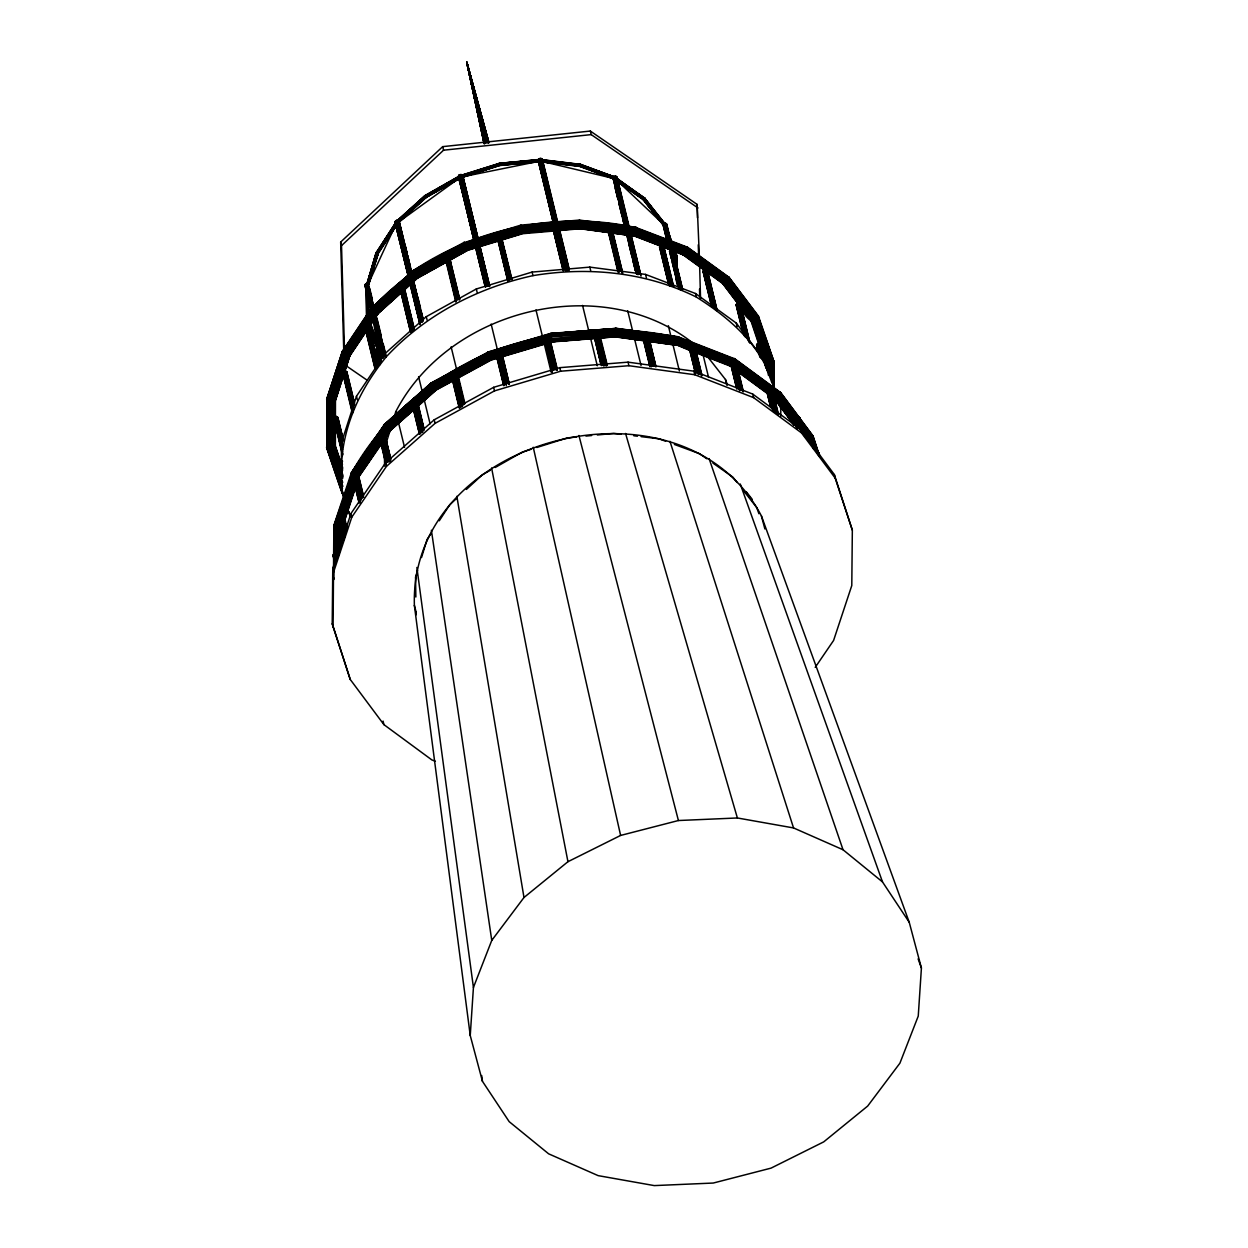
<?xml version="1.0" encoding="UTF-8"?>
<svg xmlns="http://www.w3.org/2000/svg" width="1248" height="1248" viewBox="0 0 1248 1248"><rect width="100%" height="100%" fill="white"/><g stroke="black" fill="none" stroke-linecap="round" stroke-linejoin="round"><path stroke-width="1.5" d="M340.548 461.448L335.088 445.302C336.352 449.311 329.176 451.012 326.882 448.344L326.96 398.658L342.779 351.016L352.186 337.943M327.553 398.128L327.46 448.89L343.855 496.798M335.119 424.414L335.072 447.408L339.94 461.776M335.119 416.754L335.166 399.438L342.233 377.567M335.416 423.743L335.369 446.675L340.844 462.821M335.431 418.002L335.462 400.124L342.514 378.269M344.105 498.514L342.248 493.038C336.211 441.995 354.245 395.975 386.272 356.803C425.381 314.87 477.235 287.867 532.958 275.636C588.323 266.448 645.731 271.986 696.368 297.071C730.517 318.568 764.15 347.646 773.978 388.44M473.99 240.552L458.843 175.297L461.978 174.72L462.93 177.2L499.637 165.547L538.418 161.85C536.718 157.388 544.768 157.638 542.272 161.959M766.069 368.222L766.069 364.385L763.027 356.663M766.912 370.562L766.912 364.79L752.263 321.516L722.28 282.157M767.941 370.828L767.941 365.04L753.23 321.578L724.714 283.92L684.341 254.639L633.454 235.232L683.108 254.81C686.431 255.278 690.347 246.73 685.87 247.088L729.456 278.71L758.815 317.476C753.62 328.068 743.48 314.496 741.468 308.35M769.064 374.806L769.08 365.102L754.291 321.422L725.634 283.577L685.074 254.155L635.357 235.154L579.899 227.885L522.444 232.814L466.939 249.631L417.16 277.181L376.475 313.591L347.693 356.366L332.748 402.605L332.67 449.155L342.529 478.28M770.219 378.628L770.25 364.978L755.383 321.064L726.57 283.015L685.792 253.438L635.825 234.343L580.07 227.027L522.319 232.003L466.534 248.898L416.473 276.604L375.586 313.186L346.648 356.195L331.625 402.683L331.547 449.467L342.701 482.414M771.326 381.607L771.358 364.666L756.413 320.533L727.459 282.298L686.478 252.564L636.246 233.36L580.195 226.013L522.163 231.005L466.066 247.993L415.756 275.839L374.665 312.624L345.571 355.852L330.47 402.574L330.392 449.608L342.841 486.392M772.325 383.105L772.356 364.213L757.333 319.862L728.239 281.44L687.055 251.566L636.589 232.268L580.273 224.89L521.96 229.897L465.598 246.979L415.054 274.95L373.76 311.906L344.526 355.337L329.347 402.293L329.269 449.545L342.482 488.576M773.12 384.493L773.152 363.62L758.066 319.082L728.863 280.504L687.508 250.52L636.839 231.145L580.289 223.735L521.742 228.758L465.145 245.903L414.398 273.998L372.934 311.111L343.59 354.713L328.349 401.856L328.271 449.311L342.748 492.055M773.651 389.594L773.588 360.859L757.052 315.401M773.916 388.924L773.932 361.514L758.441 316.118L729.097 277.352L687.102 246.901M780.78 416.364L780.796 408.564L778.924 403.073M327.475 445.552L326.586 447.673L342.03 493.085L344.37 496.189M335.166 399.438C336.476 404.165 326.586 403.525 326.664 399.282L342.779 351.016M377.083 347.911L376.537 349.939L378.877 350.844M626.028 225.872L614.047 176.826L579.665 164.034L579.181 166.358L542.084 161.959M435.396 761.296L431.824 759.892L383.916 724.636L350.236 679.442L332.218 623.813L332.764 568.448L350.969 513.536L385.57 462.821L434.242 419.78L493.662 387.317L559.759 367.661L628.04 362.154L693.872 371.171L752.731 394.087L800.639 429.343L834.319 474.552L852.337 530.166L851.791 585.53L833.602 640.442L815.209 667.384M333.091 627.37L333.856 525.439L351.468 472.493L384.883 423.914L351.234 473.008L353.87 476.315L341.375 514.004M335.447 523.973L334.121 524.846L333.7 579.618L333.606 577.652M334.526 555.641L334.667 524.347M335.369 555.188L335.634 527.888L338.614 518.903M336.367 555.5L336.632 528.31L339.596 519.371M337.475 555.672L337.74 528.59L340.174 521.274M338.614 555.656L338.879 528.715L340.688 523.24M339.752 551.647L339.971 528.653L341.188 525.002M340.766 547.513L340.938 528.434L335.634 527.888L334.121 524.846M341.437 540.212L341.515 532.631M341.578 543.27L341.734 528.06M342.124 542.724L342.248 529.448M342.404 540.212L342.482 532.631M579.181 166.358L578.932 165.36L615.139 178.667M538.075 160.571L538.34 159.479L553.691 222.05M617.183 178.043L615.841 176.249L613.22 177.029M662.969 224.858C664.669 222.924 668.288 223.205 665.995 226.294M371.046 310.456L364.931 285.496L366.709 283.374L373.37 307.273M411.2 272.08L398.611 220.444L396.958 220.225L395.023 222.394L408.595 276.713L395.164 222.846M553.66 223.532L538.34 161.132L499.574 165.173L463.07 176.904L499.606 165.391L538.34 161.616L538.091 160.103L553.41 223.454M457.486 378.394L490.994 360.126L487.516 352.154L550.555 333.419L615.857 328.427L615.436 336.835L599.726 337.834M758.363 352.685L756.6 344.9L759.143 343.184L763.152 359.596M742.404 330.658L736.164 305.12L738.145 302.952L739.3 302.999L748.628 341.312M711.235 304.918L703.092 271.627L704.512 269.63L713.84 307.944M668.6 284.107L659.568 247.166L660.988 245.17L670.769 285.308M663.998 246.418L663.515 247.79M619.741 271.549L609.96 231.41L608.54 233.407L609.835 234.749M612.971 232.643L612.066 234.374M563.581 270.707L553.628 230.303L554.736 232.596M507.78 280.972L498.014 240.365L507.796 280.504M538.325 161.616L499.574 165.173L462.602 176.826L499.528 164.908L538.34 161.132M414.383 605.467C409.032 435.334 682.906 366.366 761.405 515.908L909.23 922.256L921.414 968.027L918.247 1016.09L899.917 1063.171L867.672 1106.071L823.727 1141.873L771.046 1168.128L713.263 1183.042L654.28 1185.6L598.135 1175.632L548.636 1153.823L509.184 1121.656L482.446 1081.314L470.246 1035.544L414.383 605.467L416.239 612.472M470.246 1035.544L473.429 987.48L416.879 567.466M464.147 242.284L467.548 250.38L522.538 233.719L579.462 228.821L580.148 221.645L579.602 220.054L520.837 225.124L464.537 242.502M467.392 248.711L467.688 250.349L418.517 277.555L413.852 273.047L413.244 270.442L464.287 242.252M617.152 178.417L617.12 179.681L644.498 198.916L665.324 225.498M344.963 536.812L339.175 513.068L337.896 514.706L338.333 516.485M819.312 454.662L818.938 452.884L817.081 451.963M464.194 403.822L456.628 372.762L453.242 371.998L451.105 374.556L459.248 408.034M499.574 165.407L499.169 163.301L540.212 160.025L499.403 164.299L462.602 175.89L461.978 174.72L477.61 238.852M333.902 557.201L333.013 555.578L334.495 553.348L336.274 560.664M799.703 420.092L799.781 417.674L796.474 416.77L799.578 429.562M411.637 402.667L413.15 399.875L416.13 399.703L423.696 430.747M666.806 239.834L663.109 224.858L643.016 199.477L643.25 198.37L664.794 225.826M615.17 177.107L644.654 198.666L643.157 199.586L617.542 181.49M664.841 223.704L663.312 223.642L667.212 239.663M777.847 392.512C784.586 390.515 778.237 401.7 774.275 398.596M378.862 435.521L379.907 433.181L382.84 432.526M414.305 409.375L390.686 430.154L387.535 429L384.634 425.88L384.29 424.57L430.778 383.464L487.89 352.357L430.872 383.105L432.728 387.535L436.067 390.125L417.206 406.817M395.413 223.532L396.084 224.562L377.052 253.718L367.708 284.31L378.284 253.36L368.846 284.372L367.115 284.17L376.303 253.235L396.131 221.879L397.94 220.225L399.407 221.926L426.114 197.59L424.663 195.686L426.114 197.59M370.282 278.21L377.832 252.782M750.875 320.783L750.75 318.63M378.284 253.36L376.522 253.422L396.49 222.815L376.522 253.422L367.115 284.17L376.069 252.658L377.582 252.626M376.272 252.408L366.226 286.213M372.762 308.506L366.881 284.076L376.475 252.361M367.396 284.263L376.771 253.578L396.349 223.72M367.832 283.67L370.079 276.104M371.14 272.875L373.963 263.39M374.977 260.286L376.631 254.904M378.05 252.97L368.3 284.404L373.729 306.868L368.02 283.358L367.942 284.372M368.534 284.435L378.206 253.172M386.521 442.01L390.359 429.499M394.181 416.972L395.819 411.606C448.531 309.301 600.257 271.05 692.156 342.451M417.581 570.461L415.537 577.138L415.849 597.012M421.528 557.528L427.019 539.573L430.919 533.598M378.518 348.722L377.816 350.204L378.862 350.142L369.798 324.87M424.632 195.78L459.857 175.687M326.664 399.968L342.248 351.39M326.96 400.655L342.264 353.278L371.764 309.457L413.431 272.158L464.443 243.937L521.305 226.699L580.148 221.645L636.979 229.102L687.898 248.555M328.364 397.722L330.112 392.309M334.792 377.863L340.033 361.624M327.538 401.294L342.81 354.011L372.247 310.268L413.852 273.047L464.755 244.873L521.508 227.666L580.258 222.628L636.964 230.069L687.804 249.491L729.269 279.583L758.581 318.271L773.698 362.934L770.25 364.978L766.069 364.385M345.181 368.456L349.3 355.696M344.869 370.984L350.173 354.588L364.868 332.748M335.15 401.435L350.173 354.588M765.055 361.109L736.273 323.092L695.51 293.514L645.559 274.42L589.82 267.119L532.085 272.08L476.315 288.974L426.286 316.664L385.414 353.246L356.476 396.24L341.453 442.697L341.375 489.481L342.248 493.038M344.292 493.896L342.03 493.085L341.999 490.885M333.887 526.094L352.685 471.947L349.721 480.917M334.214 526.75L351.593 474.302L384.634 425.88L431.122 384.774L487.843 353.777L550.961 335.026L616.169 329.753L679.021 338.364L735.244 360.251L780.983 393.916M337.225 518.591L343.777 498.857M334.807 527.358L352.154 475.02L385.148 426.691L431.543 385.648L488.155 354.713L551.164 335.977L616.262 330.736L678.99 339.316L735.103 361.171L780.764 394.774L797.956 417.846M339.815 515.299L352.981 475.738L385.835 427.502L411.856 404.492M342.607 513.942L353.527 480.995M343.106 515.954L354.572 481.354M343.606 517.717L355.087 483.054M343.996 519.215L354.994 486.049M343.98 520.229L354.182 489.466M344.308 520.884L355.586 486.236M344.339 521.524L356.086 485.862M852.337 530.166L835.177 478.093L801.512 432.9L753.605 397.644L694.73 374.728L628.914 365.711L560.617 371.218L494.52 390.874L435.115 423.322L386.443 466.378L351.827 517.093L333.637 572.005L332.764 568.448M613.829 177.497L613.798 176.561L612.971 178.76M342.872 475.862L333.668 448.687L333.746 402.371L348.613 356.351L377.27 313.778L418.579 276.619L377.91 313.763L373.76 311.906L371.67 307.663L413.556 270.332L371.467 308.1M615.014 329.113L615.654 328.162M733.356 358.769L734.542 358.613L780.702 392.59L812.854 435.77L812.339 438.641L808.579 440.918M341.141 515.564L354.042 479.107L352.778 476.362L359.112 502.367M341.172 515.564L354.136 479.154M369.767 330.268L369.564 328.474L367.536 327.896L377.317 368.035M773.698 362.934L773.588 360.859M338.972 462.602L340.408 461.089L342.607 461.214M473.429 987.48L491.759 940.399L523.988 897.499L567.949 861.697L620.615 835.442L678.413 820.529L737.381 817.97L793.541 827.939L843.024 849.748L882.492 881.915L909.23 922.256M675.776 255.091L676.588 256.168L674.45 256.074M579.649 165.641L542.677 161.522M366.631 283.39L367.115 284.17M384.29 424.57L431.153 382.98L432.167 383.479M391.092 429.92L391.217 428.906L384.821 438.251L390.078 430.17L414.133 408.892M381.42 442.837L357.88 477.344C360.781 475.254 353.933 473.023 352.981 475.738M367.879 284.794L395.866 224.328M373.542 307.585L371.67 307.663L341.968 351.92C342.311 355.165 347.131 357.443 349.908 355.758L378.55 313.076L401.466 292.578M326.96 398.658L326.882 448.344M655.886 366.272L648.211 334.604L645.341 333.06L642.47 335.104L650.036 366.148M607.355 365.414L599.087 331.968L595.842 330.97L593.611 332.764L601.63 365.633M733.746 364.182L735.244 360.251L734.542 358.613M376.069 252.845L396.24 221.816L424.741 195.655M376.147 253.032L396.63 221.863M378.877 251.191L394.477 227.292M396.349 224.687L377.348 253.812L367.708 284.31L373.105 306.805M377.629 253.859L396.614 224.765M378.082 253.781L396.037 226.278M439.28 520.775L449.795 504.676L456.581 498.451M356.273 474.614L380.359 437.876L356.382 474.661L380.016 440.014M341.983 352.56L372.107 307.414M354.354 334.729L359.767 326.68M361.92 323.466L367.333 315.432M370.578 310.612L375.586 304.84M349.892 353.87L351.983 350.75M355.134 346.07L359.346 339.83M369.08 326.508L378.518 312.468L349.378 356.148L334.573 401.965L334.495 448.094L339.986 464.318M351.281 473.616C381.654 418.111 430.466 378.721 487.625 353.012C548.574 329.55 615.046 323.185 678.928 337.584L678.584 341.5L676.447 345.197L649.444 341.546M358.16 463.944L373.464 441.511M375.648 438.313L382.2 428.704M355.056 474.568L380.11 437.876M382.294 434.678L386.646 428.298L412.573 405.366M383.245 435.302L387.535 429L413.353 406.162M357.458 474.989L380.968 440.528M384.181 435.833L388.456 429.577L414.149 406.848M380.749 442.51L358.27 475.441L363.589 497.359M385.039 436.238L389.314 429.967L413.478 408.595M376.007 450.029L378.144 446.909M358.472 477.188L380.562 444.491M358.597 477.157L381.482 443.976M384.68 439.296L391.264 429.499M557.388 231.863L557.747 230.053L567.668 270.629M346.117 374.228L346.648 371.654L344.058 371.233L353.387 409.547M339.253 426.535C338.161 424.304 339.3 412.901 333.746 417.643L342.638 454.132M508.108 383.651L500.089 350.782L497.812 350.891L496.127 352.264L504.145 385.148M668.616 240.958L663.811 223.361L667.727 239.398M578.822 228.056L634.015 236.059L635.825 234.343L636.964 230.069L636.293 227.479L579.368 220.085M677.118 337.615L678.023 336.757L678.928 337.584M458.437 176.561L458.936 178.37L398.752 221.957L425.365 197.137L460.356 177.247M343.777 351.749L340.673 242.05L442.681 146.64L590.335 131.056L697.133 204.407L699.348 256.074M344.479 349.534L341.531 245.606L443.555 150.197L591.209 134.612L697.991 207.964M399.079 221.66L425.365 197.137L398.861 221.489L411.185 272.61M411.684 272.938L399.266 221.785L425.568 197.356L458.78 178.136L472.462 232.986M425.365 197.137L398.861 221.489L398.611 220.444M396.412 221.801L425.038 195.78M398.58 221.317L425.178 196.903L460.216 176.982M398.752 221.957L425.942 196.888M399.032 221.629L426.052 197.122M466.378 489.45L482.305 474.817L490.355 470.246M555.282 369.673L546.499 336.882L544.534 337.99L552.552 370.859M379.86 301.018L385.554 295.932M392.668 289.567L414.024 270.457M371.498 308.708C437.72 237.042 542.131 206.918 636.87 228.306M404.321 290.004L418.642 277.196M385.476 423.899L414.305 398.408M418.626 394.586L424.398 389.485M428.719 385.663L431.59 383.105M386.24 424.102L390.546 420.295M396.287 415.21L400.592 411.403M407.768 405.054L410.639 402.527M416.192 400.655L432.089 386.584L452.618 375.367M416.894 401.544L432.728 387.535L453.196 376.35M417.659 402.355L433.43 388.409L452.104 378.206M417.004 404.321L434.132 389.158L452.728 379.002M417.737 404.836L434.788 389.75L453.289 379.642M395.554 425.053L402.792 418.657M405.694 416.099L412.932 409.687M417.269 405.85L428.86 395.6M431.746 393.042L434.647 390.484M416.957 406.38L435.349 390.109L454.459 379.782M390.686 430.154L413.962 409.547M416.879 406.973L436.176 389.766M590.398 221.894L636.293 227.479M378.83 348.254C377.707 345.899 375.96 349.752 378.83 348.254L370.048 323.388M424.648 195.952L460.013 175.89M460.138 176.077L424.726 196.154L397.55 220.178L410.873 274.872M459.982 176.405L424.835 196.388L398.112 220.927L424.991 196.654L460.091 176.686L424.835 196.388L458.593 177.544M460.481 177.497L425.568 197.356L459.264 178.636M425.755 197.496L460.59 177.684M425.911 197.605L459.42 178.651M495.222 467.485L522.35 452.057L531.352 449.218M413.119 270.816C478.171 227.042 559.946 210.584 636.636 227.76M424.663 265.262L428.017 263.406M431.371 261.55L441.418 255.98M456.503 247.634L459.857 245.794M420.264 275.683L423.649 273.811M427.034 271.939L443.929 262.579M450.7 258.835L465.91 250.427M417.752 277.555L467.282 250.13L522.522 233.407L520.884 225.092L521.056 226.84M418.205 277.68L467.704 250.037M433.867 382.559L444.054 376.99M447.455 375.133L457.642 369.564M479.731 357.49L483.116 355.633M456.05 373.495L488.561 355.742L551.382 337.069L595.28 333.528M456.596 374.494L488.998 356.788L498.202 354.058M455.504 376.35L489.45 357.802L496.782 355.618M457.798 376.241L489.902 358.706L497.203 356.522M456.659 377.801L490.292 359.424L497.562 357.256M457.127 378.222L490.994 359.814M435.802 390.25L454.381 380.125M542.755 161.257L542.506 159.744L542.318 161.476L613.454 178.417L625.326 227.12M638.524 195.406L643.094 198.619L663.546 224.687L663.811 223.361L664.56 224.063M377.957 348.551L373.511 321.984M618.805 187.481L616.996 179.962L644.046 199.352L663.562 224.671L663.515 223.517L667.43 239.569L663.874 224.749L616.559 180.024M551.85 341.141L552.1 341.952L596.248 338.38M643.952 197.777L665.636 224.484M729.784 364.744L730.064 366.07L731.656 366.21L696.322 352.466M463.07 176.904L499.574 165.173M461.604 175.141L499.184 163.379L540.103 159.385M461.791 175.328L499.231 163.519L540.15 159.541M461.916 175.516L499.278 163.738L540.181 159.76M462.431 175.64L499.34 164.003L540.212 160.025M462.758 176.171L499.465 164.611L538.403 160.82M536.812 447.502L567.185 437.923L576.545 437.003M487.516 352.451L550.649 333.684L615.857 328.427L678.725 337.038M501.883 352.966L544.222 340.376M547.903 339.284L595.343 334.651M500.448 354.541L544.456 341.453M502.663 354.9L544.643 342.42M503.006 355.633L546.608 342.685M490.62 359.923L498.077 357.708M501.805 356.6L546.53 343.294M490.87 360.157L496.548 358.472M502.008 356.85L546.562 343.606M702.047 375.757L694.481 344.713L691.486 343.325L690.721 343.512L698.287 374.572M538.481 161.429L463.008 176.701M727.022 276.947L729.097 277.352C730.486 280.582 725.79 285.262 722.639 283.499L737.942 303.701M585.983 436.082L591.646 435.536M597.308 434.99L613.766 433.384L621.005 434.242M499.34 164.003L538.45 160.493L538.247 159.635L553.55 223.267M522.257 232.924L579.696 228.493L634.889 235.732M664.529 223.189L668.694 240.911M560.024 332.966L550.508 333.434L552.131 341.936M563.831 332.67L577.153 331.594M580.96 331.282L592.379 330.361M596.185 330.049L607.604 329.129M611.411 328.832L626.558 330.08M599.102 333.216L616.294 331.828L642.829 335.462M599.134 334.355L616.262 332.966L642.704 336.586M551.788 339.269L595.343 335.759M599.134 335.447L616.169 334.074L642.502 337.678M551.944 340.252L594.672 336.804M600.491 336.336L616.028 335.088L644.998 339.05M552.053 341.063L595.748 337.6M600.397 337.163L615.857 335.915L644.686 339.862M596.404 338.068L552.131 341.64L555.812 341.375M600.257 337.756L615.654 336.508L644.358 340.439M559.634 341.063L571.085 340.142M574.907 339.83L595.92 338.146M599.914 338.099L615.436 336.835M378.284 350.282L369.19 324.917L377.692 348.613M797.924 416.66L801.575 431.278M772.075 387.691L769.392 385.96L776.069 413.353M542.599 161.725L579.54 165.906M541.804 159.635L579.805 164.268M541.757 159.806L579.836 164.471M541.71 160.025L579.836 164.736L613.766 176.592M548.044 161.476L551.725 161.912M542.74 160.945L579.743 165.344M542.428 161.881L579.415 166.124M633.797 435.77L637.463 436.207M641.113 436.644L658.897 438.766L665.621 441.23M581.022 220.678L586.654 221.411M617.557 226.106L621.426 226.606M586.357 229.055L590.132 229.538M595.78 230.287L599.539 230.786M605.202 231.52L608.962 232.019L618.805 272.173M614.609 232.752L618.384 233.251M624.031 233.984L627.791 234.484M579.025 228.602L634.421 236.044M615.436 328.193L678.413 336.757M630.334 330.595L662.47 334.994M666.245 335.509L677.586 337.054L735.181 359.486M618.774 329.628L622.534 330.143M646.62 335.977L678.85 340.392L691.486 345.306M648.367 337.366L678.584 341.5L691.174 346.398M648.149 338.458L678.241 342.576L690.768 347.459M648.851 339.581L677.82 343.543L690.3 348.395M648.523 340.392L677.352 344.339L689.785 349.175M616.73 336.32L620.521 336.835M626.215 337.615L630.006 338.13M635.7 338.91L639.491 339.44M652.782 341.25L656.573 341.765M662.267 342.545L667.945 343.325M671.752 343.855L675.542 344.37L690.565 350.844M648.18 340.969L676.884 344.9L691.018 350.392M615.014 336.601L645.372 340.766M649.178 341.281L676.447 345.197M615.217 336.866L643.734 340.766M819.203 455.489L812.854 435.77L811.574 435.068L813.384 440.56M579.556 164.034L614.047 176.826M579.197 164.486L614.047 177.044M579.088 164.752L615.42 178.121M578.994 165.048L615.295 178.402M578.9 165.656L614.968 178.916M578.9 165.922L614.78 179.104M578.932 166.14L613.064 178.682M674.372 444.444L699.535 453.679L706.774 458.765M578.932 165.36L607.417 176.077M635.887 227.495L687.539 247.229M635.419 227.807L687.82 247.79M633.672 235.778L683.67 254.857M678.023 336.757L734.947 358.925M695.089 346.71L734.791 362.17L769.345 387.598M694.777 347.802L734.339 363.199L768.752 388.534M694.356 348.847L731.952 363.496M695.635 350.485L731.281 364.354M695.105 351.234L732.358 365.742M695.666 352.669L731.016 366.428M742.997 391.17L735.883 361.951L734.666 361.28L741.796 390.499M757.895 346.726L756.584 345.384M704.402 272.969L703.092 271.627M660.878 248.524L659.568 247.166M451.651 269.474L450.372 260.801L449.062 259.459L458.858 299.582M445.926 261.55L447.221 262.907M413.447 326.836L405.194 291.236L403.9 289.879L413.681 330.018M598.198 331.204L606.824 364.853M666.276 226.247L665.48 224.359M346.507 366.023L367.224 380.266M616.543 178.246L644.826 198.167M617.245 179.057L644.779 198.401L617.23 179.353L644.654 198.666L665.527 225.28M644.28 199.15L616.996 179.962L644.046 199.352L663.546 224.687M620.256 182.567L633.953 192.208M616.777 180.18L644.046 199.352M616.559 180.352L643.796 199.508M617.308 181.428L643.328 199.618M712.904 463.07L732.888 477.11L737.116 482.508M723.871 284.014L682.391 253.937L683.108 254.81M686.54 246.854L729.394 277.945M682.672 254.498L723.169 283.873L751.468 321.251M733.996 358.55L780.952 393.167M734.916 359.923L738.052 362.232M742.747 365.68L756.834 376.054M763.09 380.656L775.616 389.875M772.481 389.906L780.328 395.694L797.472 418.704M771.872 390.842L779.704 396.599L796.786 419.531M735.306 365.336L768.019 389.407M771.124 391.7L778.908 397.426L795.928 420.264M736.18 367.333L767.177 390.156M773.386 394.727L778.034 398.143L796.099 422.386M736.991 369.158L767.863 391.872M772.481 395.273L777.114 398.689L795.101 422.822M736.273 369.611L768.534 393.37M773.152 396.755L776.225 399.017L795.959 425.49M738.676 372.06L767.926 393.541M738.114 371.998L768.643 394.477M736.991 306.259L736.164 305.12M511.586 279.349L501.618 238.945L511.415 279.084M757.864 315.666L773.963 362.216M366.709 283.951L372.278 308.006M458.936 178.37L458.812 177.512M644.42 197.668L665.73 224.843M644.186 197.683L666.307 226.871M643.874 198.635L665.075 225.685M642.985 198.869L663.312 224.812M642.923 199.118L663.109 224.858L666.76 239.866M707.632 356.741L725.478 379.517L727.381 384.79M746.288 491.774L752.248 499.372M742.966 489.98L756.678 507.484L758.924 513.739M377.645 349.487L379.423 351.733M377.582 349.908L378.893 351.577M659.038 219.274L643.094 198.619L645.403 201.63M647.728 204.625L660.473 221.146M728.567 276.978L758.815 317.476M727.865 276.838L733.699 284.544M736.039 287.633L750.048 306.134M341.734 491.712L344.074 494.816M341.734 492.461L344.089 495.565M780.218 392.231L813.134 436.363L819.811 456.628M779.548 392.09L813.134 437.081M800.249 420.935L812.869 437.861L817.705 452.556M800.904 423.306L812.339 438.641L817.159 453.305M800.202 424.117L811.59 439.405L815.194 450.356M801.59 427.877L810.67 440.06L813.665 449.14M801.746 429.967L809.64 440.575L810.841 444.194M802.963 433.384L807.456 439.405M775.414 399.11L795.07 425.49M776.287 400.374L788.954 417.362M791.263 420.451L793.556 423.556M774.758 398.97L794.352 425.287M775.429 400.14L793.837 424.866M364.931 285.496L366.241 287.461M760.874 344.167L768.581 375.617M707.382 270.41L716.898 310.159M498.389 241.675L497.983 240.833M377.036 348.379L380.063 361.327M671.471 241.566L666.962 228.696M918.107 958.854L921.414 968.027M666.791 227.978L671.596 241.207M675.262 251.628L676.822 255.793M674.638 250.723L676.588 256.168M666.978 229.71L671.19 241.862M674.419 250.895L676.369 256.324L676.432 265.574M667.992 233.36L669.926 238.805M668.351 234.811L670.925 242.018L666.432 223.72M674.17 251.051L676.104 256.464M668.054 234.92L670.644 242.128L666.026 223.423M673.873 251.144L675.808 256.542L675.948 266.713M673.561 251.176L675.496 256.589L675.574 262.096M673.249 251.16L674.918 256.511L675.012 262.033M672.984 251.098L674.918 256.511M673.234 252.626L674.7 256.402L674.825 261.94M370.578 323.622L378.565 346.18M370.328 323.435L379.049 348.13M369.751 323.388L378.55 348.364M369.798 325.338L374.993 339.83M376.288 343.45L378.238 348.878M369.486 324.917L378.565 350.236M368.722 324.776L377.816 350.204M368.987 325.884L377.676 350.08M740.267 484.006L882.492 881.915M369.158 324.917L377.473 348.629L380.64 361.764L377.255 347.755L377.442 348.629M709.082 458.578L843.024 849.748M765.492 340.314L769.72 352.778M751.358 320.44L759.377 344.62M761.81 351.811L774.961 390.374M750.5 319.441L759.377 345.899M335.119 446.55L339.378 459.124M334.916 447.938L339.191 460.559M326.882 446.238L333.544 465.878M334.745 469.451L341.406 489.107M348.816 511.43L350.048 515.081M326.586 446.971L341.125 489.918M347.818 509.496L350.298 516.812M812.323 435.318L818.984 455.551M332.218 623.813L350.236 679.442M669.958 441.324L793.541 827.939M625.56 433.462L737.381 817.97M488.982 142.787L466.83 62.4L484.13 143.816M488.842 142.444L466.83 62.4L484.052 143.13M488.654 142.038L466.83 62.4L484.13 143.333M488.514 142.038L466.83 62.4L484.38 143.536M488.514 142.553L466.83 62.4L484.162 142.272M761.405 515.908L764.884 528.949M488.405 143.036L466.83 62.4L482.336 132.491M487.718 141.196L466.83 62.4L484.879 143.676M487.828 142.834L466.83 62.4L475.909 102.274M344.23 535.205L338.598 513.521L343.933 535.454M578.932 435.474L678.413 820.529M478.998 109.512L466.83 62.4L485.332 143.255M482.414 122.71L483.881 128.357M487.172 142.662L466.83 62.4L474.739 96.065M475.238 95.909L466.83 62.4L485.893 142.943M399.282 221.801L399.017 220.756L411.606 272.376M669.583 251.066L678.818 288.491M667.29 230.365L668.663 236.012M674.653 260.426L676.026 266.058M679.708 281.081L681.548 288.584M627.869 233.392L638.009 274.716M618.072 199.586L615.295 188.23L617.994 199.399M619.008 203.377L624.577 226.091M626.917 235.56L635.731 271.518M486.517 142.709L466.83 62.4L474.989 96.002M396.568 226.45L399.797 239.569M400.717 243.329L408.533 275.2M410.842 284.575L413.603 295.823M414.523 299.582L417.284 310.83M418.205 314.574L420.046 322.078M410.452 284.232L420.155 323.7M367.006 291.002L371.171 307.944M375.788 326.758L378.55 338.036M379.486 341.796L382.715 354.962M834.319 474.552L835.177 478.093M818.938 452.884L819.827 456.534M817.799 452.119L818.688 455.785M799.781 417.674L804.149 435.287M800.015 419.468L803.587 434.101M799.313 417.206L803.774 435.474M798.72 416.863L802.729 433.306M800.639 429.343L801.512 432.9M797.238 416.645L800.358 429.421M795.74 417.066L798.408 428.017M795.553 419.312L797.784 428.438M794.633 418.018L797.3 428.984M794.321 418.626L796.536 427.752M794.633 421.075L795.974 426.566M771.841 387.114L778.518 414.508M771.42 386.615L778.175 414.523M761.28 347.365L766.178 367.442M770.843 386.256L777.52 413.65M760.204 343.465L765.976 367.177M759.704 343.262L764.15 361.514M764.54 362.404L765.866 367.864M770.156 386.022L776.396 411.59M758.566 343.216L762.559 359.642M768.628 386.053L774.852 411.622M757.988 343.372L761.561 357.973M757.489 343.652L761.046 358.238M767.879 386.303L774.119 411.871M757.068 344.011L760.172 356.788M756.756 344.448L759.876 357.209M767.224 386.708L773.011 410.452M756.6 344.9L758.378 352.201M766.709 387.208L772.044 409.126M766.802 389.626L771.248 407.893M766.178 388.44L770.64 406.692M766.662 390.889L770.671 407.316M740.906 305.729L749.939 342.654M740.641 305.339L749.923 343.138M739.783 303.202L749.315 341.78M744.572 323.965L749.018 342.202M738.738 302.921L747.178 337.584M738.145 302.952L746.6 337.615M737.584 303.108L745.586 335.962M737.069 303.389L745.087 336.227M736.648 303.748L744.666 336.586M736.351 304.169L743.917 335.197M736.18 304.637L742.856 332.015M736.273 323.092L737.131 326.633M752.731 394.087L753.605 397.644M736.258 362.466L743.387 391.685M737.116 367.957L742.903 391.7M735.337 361.546L742.451 390.764M736.726 368.534L738.504 375.835M733.918 361.171L741.047 390.39M733.138 361.234L740.267 390.452M732.841 363.277L739.518 390.671M731.718 361.826L738.395 389.22M737.396 387.878L731.156 362.31L736.991 388.456M731.562 367.068L736.46 387.161M731 365.336L736.788 389.08M707.834 272.236L717.304 311.002M706.711 269.724L716.68 310.112M709.706 283.171L713.716 299.598M706.212 269.521L715.993 309.66M705.65 269.428L715.447 309.566M705.073 269.474L714.418 307.788M703.997 269.896L712.889 306.384M706.618 282.095L708.396 289.396M703.576 270.254L712.468 306.743M703.264 270.691L712.156 307.18M703.108 271.159L711.547 305.822M725.478 379.517L726.866 385.164M695.51 293.514L696.368 297.071M703.061 354.806L708.583 377.426M666.713 224.11L671.003 241.535M673.156 250.52L682.5 288.678M672.875 250.13L682.531 289.739M672.454 249.834L682.328 289.63M666.869 227.807L670.082 241.02M674.684 259.88L676.057 265.528M679.739 280.628L681.58 288.163M665.527 223.22L670.114 242.081M671.954 249.631L681.611 289.24M664.966 223.142L669.1 240.131M671.393 249.553L681.049 289.162M694.138 344.183L701.719 375.227M670.535 248.414L680.597 289.692M693.638 343.746L701.438 375.788M670.004 248.758L679.598 288.116M669.817 249.101L679.411 288.444M692.999 343.45L700.565 374.494M669.708 248.945L679.302 288.288M669.505 249.038L679.099 288.397M692.266 343.309L699.832 374.353M669.505 251.113L671.33 258.617M672.251 262.376L677.742 284.887M675.932 279.131L677.305 284.794M691.486 343.325L699.052 374.384M697.148 373.074L690.019 343.855L696.119 371.717M689.442 346.694L695.916 373.261M688.74 345.493L695.432 372.887L688.693 346.117M663.593 245.575L673.764 287.024M663.811 247.354L673.156 285.667M663.64 247.088L672.968 285.402M693.872 371.171L694.73 374.728M662.688 245.06L672.485 285.199M662.142 244.982L671.923 285.121M661.549 245.014L671.33 285.152M660.473 245.45L670.254 285.589M661.768 252.174L663.094 257.65M660.052 245.809L669.833 285.948M659.74 246.23L669.084 284.544M659.584 246.698L668.476 283.187M668.335 325.697L671.096 337.007M672.937 344.557L679.364 370.952M645.559 274.42L646.417 277.976M617.042 177.138L629.6 228.493M630.973 234.624L641.082 276.12M616.746 176.748L629.117 228.15M631.004 235.217L640.661 274.825M616.34 176.436L628.758 227.37M630.599 234.905L640.255 274.513M621.098 196.841L628.867 228.696M634.795 253.063L637.541 264.311M615.841 176.249L628.259 227.167M630.1 234.718L639.756 274.326M615.28 176.171L627.697 227.089M629.538 234.64L639.194 274.248M614.702 176.218L627.12 227.136M628.961 234.686L638.602 274.295M614.141 176.374L626.558 227.308M628.384 234.858L638.04 274.451M613.798 176.561L625.716 226.294M627.557 233.782L637.151 273.203M625.342 226.777L612.924 177.45L625.045 227.23M627.167 234.281L636.761 273.624M627.151 234.624L636.745 273.967M626.87 234.718L636.464 274.076M618.914 203.159L621.66 214.422M622.565 218.166L624.406 225.67M628.976 244.436L631.722 255.684M632.627 259.444L635.372 270.707M647.915 334.043L655.933 366.928M647.447 333.59L655.465 366.46M648.367 338.286L650.146 345.587M651.035 349.237L655.044 365.68M646.838 333.263L654.841 366.132M646.121 333.076L654.124 365.96M645.341 333.06L653.359 365.945M644.576 333.216L652.595 366.085M643.859 333.512L651.877 366.397M643.235 333.949L651.253 366.834M644.296 339.518L645.637 344.994M642.767 334.495L650.333 365.539M643.687 339.191L649.475 362.934M642.377 335.728L649.943 366.787M590.335 131.056L591.209 134.612M612.846 232.206L622.736 273.265M612.784 233.594L622.346 271.955M612.612 233.329L622.393 273.468M612.487 234.016L613.813 239.491M616.044 248.617L618.712 259.553M620.927 268.679L621.816 272.329M611.66 231.301L621.457 271.44M611.114 231.208L620.896 271.346M610.522 231.254L620.318 271.393M609.445 231.676L619.226 271.814M615.623 258.476L616.949 263.952M609.352 234.546L618.244 271.034M608.712 232.456L618.056 270.769M627.713 310.783L632.767 331.531M634.592 339.066L641.035 365.461M608.556 232.924L618.01 272.158M628.04 362.154L628.914 365.711M589.82 267.119L590.678 270.676M598.073 331.126L606.528 365.836M597.371 330.907L605.826 365.617M596.606 330.86L605.077 365.57M595.842 330.97L604.297 365.68M595.109 331.235L603.564 365.945M594.454 331.656L602.472 364.525M595.234 337.256L596.123 340.907M593.954 332.171L601.973 365.04M594.22 336.414L600.896 363.808M593.908 335.228L601.084 365.071M582.566 305.417L588.994 331.812M590.382 337.459L597.277 365.742M542.365 159.307L557.996 223.439M559.634 230.006L569.244 269.412M542.069 158.917L557.669 223.579M559.541 230.599L569.197 270.208M541.663 158.621L557.294 222.752M559.135 230.287L568.792 269.896M541.164 158.418L556.795 222.55M558.636 230.1L568.292 269.708M540.602 158.34L556.234 222.472M558.074 230.022L567.731 269.63M540.025 158.387L555.656 222.518M557.466 229.663L567.247 269.786M557.076 229.351L566.857 269.49M539.464 158.558L555.095 222.69M557.014 230.974L566.81 271.097M538.949 158.839L554.58 222.955M556.468 230.88L566.249 271.019M538.543 159.198L554.174 223.33M555.875 230.911L565.672 271.05M555.313 231.067L564.658 269.381M554.362 229.523L564.143 269.646M553.925 229.882L563.722 270.02M553.847 232.081L563.191 270.395M553.457 230.771L563.238 270.91M559.759 367.661L560.617 371.218M549.65 338.036L557.435 369.673M549.697 339.362L557.279 370.406M550.118 341.702L556.795 369.112M548.699 337.147L556.717 370.016M532.085 272.08L532.958 275.636M548.028 336.898L556.046 369.767M546.499 336.882L554.518 369.751M545.75 337.116L553.769 369.985M545.08 337.49L553.098 370.36M552.178 371.436L544.159 338.567L551.975 372.076M545.017 342.748L552.146 371.966M535.985 309.941L542.428 336.336M544.268 343.886L551.148 372.154M502.024 239.257L512.086 279.786M501.134 238.742L510.916 278.881M500.573 238.649L510.354 278.788M499.996 238.696L509.777 278.834M499.871 240.677L509.652 280.8M499.356 240.942L509.137 281.081M503.287 258.617L504.629 264.092M498.482 239.476L508.264 279.614M498.17 239.897L507.967 280.036M478.14 238.742L462.93 176.452L478.062 238.867M479.825 245.778L489.559 285.589M462.384 175.032L478.156 239.678M479.965 247.166L489.575 286.556M479.45 246.402L489.107 286.01M461.479 174.533L477.11 238.649M478.951 246.199L488.608 285.808M460.918 174.455L476.549 238.571M478.39 246.121L488.046 285.73M460.34 174.502L475.972 238.618M477.812 246.168L487.469 285.776M459.779 174.658L475.862 240.677M477.251 246.34L486.892 285.948M459.264 174.938L475.363 240.958M476.736 246.605L486.392 286.213M458.843 175.297L474.474 239.429M476.315 246.979L485.971 286.588M458.546 175.734L473.928 240.084M476.018 247.4L485.675 287.009M502.055 353.839L509.309 384.29L501.259 351.484M458.39 176.202L474.131 240.942M475.691 247.494L485.285 286.837M475.519 246.932L485.129 286.338M500.744 351.062L508.747 383.932M499.34 350.641L507.359 383.526M498.576 350.688L506.579 383.557M491.15 324.074L497.593 350.47M497.812 350.891L506.267 385.585M497.125 351.234L505.144 384.103M496.548 351.702L504.566 384.587M495.893 352.888L503.911 385.772M496.298 355.352L503.584 385.164M442.681 146.64L443.555 150.197M476.315 288.974L477.173 292.531M493.662 387.317L494.52 390.874M450.232 260.364L459.701 299.114M449.966 259.974L459.685 299.598M449.561 259.662L459.342 299.801M453.866 278.6L456.534 289.536M448.516 259.366L458.297 299.504M447.923 259.397L457.72 299.536M447.361 259.553L457.142 299.692M446.846 259.818L456.628 299.957M456.206 300.316L446.425 260.177L455.894 300.737M446.722 262.688L456.066 301.002M445.942 261.066L455.848 302.125M451.121 346.85L456.628 369.47M458.468 377.005L464.896 403.4M457.376 375.133L464.506 404.368M456.144 372.31L463.71 403.369M457.579 378.815L462.93 400.733M455.52 371.998L463.523 404.882M454.787 371.842L462.805 404.711M454.022 371.842L462.478 406.536M453.242 371.998L461.713 406.708M452.54 372.31L460.996 407.02M451.932 372.762L459.95 405.631M451.48 373.308L459.935 408.002M452.478 377.988L454.693 387.114M455.582 390.764L459.592 407.207M451.199 373.916L459.202 406.801M426.286 316.664L427.144 320.221M404.992 244.499L406.832 252.002M407.737 255.762L410.483 267.01M417.799 297.024L420.545 308.287M421.465 312.031L423.29 319.535M413.681 281.611L423.244 320.939M413.478 281.455L423.072 320.798M398.112 220.256L411.122 273.624M412.948 281.128L422.557 320.533M412.261 280.535L422.37 322.015M396.958 220.225L409.843 273.031M412.136 282.454L421.793 322.062M396.396 220.381L409.734 275.075M411.575 282.625L421.231 322.234M395.897 220.662L409.219 275.356M411.06 282.906L420.716 322.514M398.44 232.253L399.812 237.884M395.476 221.021L408.814 275.73M410.654 283.265L420.311 322.873M395.179 221.458L408.892 277.025M410.358 283.702L420.014 323.31M410.748 285.995L419.89 323.513M395.023 221.926L408.346 277.087M410.186 284.638L419.983 324.698M404.789 290.394L414.398 329.098M404.399 290.082L413.728 328.396M403.338 289.786L413.135 329.924M402.761 289.817L412.542 329.956M434.242 419.78L435.115 423.322M402.636 291.798L412.417 331.937M402.121 292.063L411.902 332.202M409.609 324.34L411.388 331.64M401.248 290.597L411.044 330.736M400.951 291.034L410.888 331.422M410.561 331.625L400.78 291.486L410.545 332.108M418.595 376.693L422.276 391.778M424.117 399.313L430.092 423.821M417.175 400.53L424.289 429.749M417.83 404.165L423.618 427.908M416.723 400.046L423.852 429.281M418.844 410.249L422.854 426.691M415.412 399.5L422.994 430.56M414.648 399.469L422.666 432.338M413.884 399.594L421.902 432.463M413.15 399.875L421.169 432.744M412.526 400.296L420.529 433.165M413.4 405.881L414.742 411.372M412.027 400.826L420.046 433.696M412.807 405.538L419.484 432.931M411.7 401.419L419.718 434.288M411.575 402.043L419.484 434.288M369.642 288.163L372.388 299.411M376.958 318.178L381.077 335.057M383.354 344.432L385.195 351.936M385.414 353.246L386.272 356.803M385.632 355.602L376.054 316.259L385.538 355.586M375.476 316.165L385.242 355.976M366.865 283.327L373.027 308.537M374.852 316.04L384.462 355.446M374.587 317.429L384.244 357.037M365.804 283.764L371.779 308.287M374.072 317.71L383.276 355.43M379.735 342.092L381.108 347.724M365.383 284.123L371.358 308.646M373.667 318.084L383.323 357.692M365.087 284.56L371.28 309.27M373.823 320.393L383.027 358.114M364.931 285.028L371.327 310.846M373.667 320.861L382.403 356.694M395.819 411.606L396.739 415.366M398.58 422.916L404.555 447.424M373.199 319.441L382.543 357.614M379.033 350.22L381.311 359.58M378.253 348.473L381.451 361.592M377.77 347.474L381.217 361.639M377.224 350.626L379.985 361.936M376.553 348.551L380.219 363.652M376.397 349.019L380.063 364.588M369.829 328.879L378.394 364.463M369.564 328.474L378.456 364.962M369.158 328.162L378.066 364.65M375.242 354.401L377.021 361.702M368.675 327.959L377.567 364.447M368.113 327.865L377.458 366.179M366.959 328.052L376.756 368.191M366.444 328.318L375.788 366.631M366.475 330.502L375.804 368.815M366.772 333.029L375.211 367.692M365.929 330.892L375.492 369.252M365.539 329.581L374.993 368.815M340.673 242.05L341.531 245.606M384.743 434.226L390.53 457.969M384.961 435.458L390.749 459.217M384.103 433.134L390.78 460.543M383.978 434.585L390.203 460.153M383.292 434.351L389.969 461.744M382.091 432.448L389.22 461.666M381.311 432.541L388.44 461.76M380.578 432.791L387.691 462.01M379.907 433.181L387.036 462.4M379.376 433.68L386.506 462.899M379.018 434.273L386.178 464.006M378.846 434.897L386.443 466.378M356.476 396.24L357.349 399.797M346.913 372.06L354.479 403.073M346.648 371.654L354.65 404.508M346.242 371.342L354.26 404.196M346.538 373.87L347.88 379.345M350.095 388.471L351.874 395.756M345.758 371.14L354.214 405.803M345.197 371.046L353.652 405.709M344.62 371.077L353.964 409.391M343.98 373.324L352.435 407.987M343.106 371.857L352.451 410.171M343.403 374.384L352.747 412.698M342.794 372.294L352.576 412.417M343.075 374.572L352.388 413.369M358.597 475.769L363.511 495.971M358.925 479.045L362.996 495.737M357.708 475.067L363.059 496.985M357.037 474.802L362.388 496.72M355.852 472.867L362.076 498.404M355.462 474.521L361.28 498.404M354.323 473.164L360.968 500.401M353.652 473.522L360.266 500.713M353.09 474.022L360.173 503.022M357.162 491.915L358.94 499.231M352.7 474.599L359.315 501.743M352.794 477.079L359.112 503.022M337.865 417.425L343.2 439.312M337.584 417.035L343.372 440.747M337.194 416.723L342.982 440.435M336.695 416.504L342.482 440.232M336.149 416.411L342.373 441.964M335.556 416.442L342.685 445.645M334.994 416.598L342.56 447.611M334.48 416.863L342.482 449.701M334.058 417.222L342.498 451.885M334.339 419.749L336.118 427.034M337.007 430.685L342.794 454.412M334.012 419.936L342.576 455.52M341.562 460.902L342.451 464.552M340.969 460.933L342.748 468.234M340.408 461.089L342.638 470.215M339.893 461.354L342.108 470.48M339.456 461.713L342.576 474.49M339.16 462.134L342.716 476.736M339.425 464.428L342.529 477.204M339.394 464.896L342.638 478.124M350.969 513.536L351.827 517.093M343.637 513.911L347.194 528.528M342.779 512.944L346.788 529.386M342.139 512.647L346.148 529.09M341.843 514.348L346.304 532.6M340.626 512.538L345.524 532.631M339.862 512.725L345.212 534.643M338.146 514.082L343.933 537.841M337.896 514.706L343.793 539.682M383.058 721.079L383.916 724.636M336.757 552.911L337.646 556.561M335.977 552.895L337.319 558.371M335.213 553.051L336.554 558.527M333.887 553.8L336.102 562.926M333.419 554.33L335.228 562.676M333.122 554.939L334.901 562.255M333.013 555.578L335.244 564.704M479.903 246.433L489.544 286.166M413.509 280.504L423.181 320.299M670.441 248.446L680.347 289.786M413.462 282.095L422.588 319.972M375.352 316.181L384.805 355.54M375.04 317.897L384.088 355.477M533.255 447.268L620.615 835.442M483.163 136.266L484.427 141.96M491.618 468.016L567.949 861.697M369.455 299.286L370.126 303.077M456.862 496.33L523.988 897.499M431.387 530.244L491.759 940.399M481.681 1075.526L482.446 1081.314M699.629 265.699L700.549 298.412M697.133 204.407L697.507 217.885M698.272 244.826L698.599 256.37M699.52 289.084L699.738 296.79M676.728 255.419L676.915 267.134M676.572 255.278L676.759 267.275M676.338 255.169L676.525 266.822M676.073 255.107L676.26 266.744M675.199 256.573L675.277 262.08M674.7 256.402L674.778 261.924M416.083 611.832L416.13 614.827M384.431 454.818L384.602 466.128M368.41 294.746L368.706 313.295M368.254 294.965L368.55 313.498M368.035 295.152L368.332 313.654M367.77 295.292L368.066 313.794M367.474 295.355L367.77 313.872M367.474 316.072L367.162 295.355L367.489 315.76M366.772 289.692L367.177 316.165M366.506 289.552L366.912 316.29M366.694 316.446L366.21 285.355L366.553 317.257M339.862 519.199L336.632 528.31L339.877 519.215M396.084 224.562L377.348 253.812L396.115 224.578M386.646 428.298L382.465 434.694L386.646 428.298M579.805 165.032L542.708 160.618L579.805 165.032M676.744 255.98L674.762 250.583L676.744 255.98M675.87 265.73L675.808 256.542L675.854 265.746"/></g></svg>
